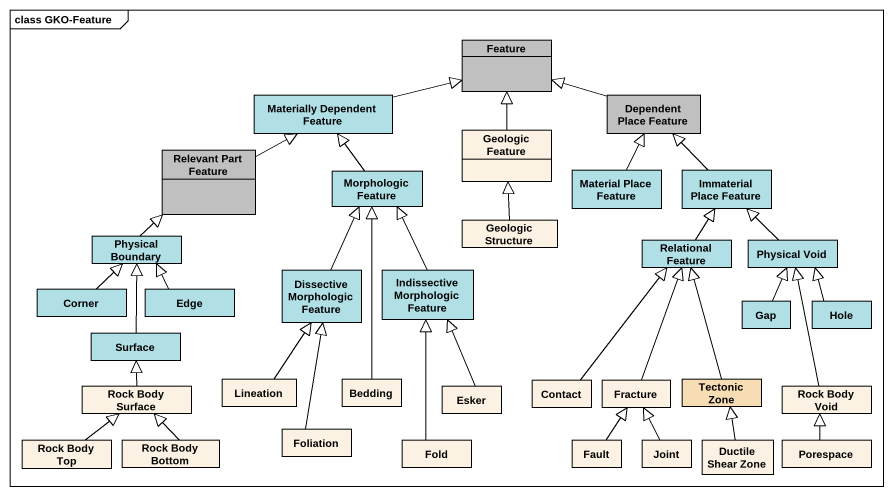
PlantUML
@startuml
mainframe class GKO-Feature
hide circle
hide empty members
class Feature #C0C0C0
class "Materially Dependent Feature" as Materially_Dependent_Feature #B0E0E6
class "Dependent Place Feature" as Dependent_Place_Feature #C0C0C0
class "Relevant Part Feature" as Relevant_Part_Feature #C0C0C0
class "Geologic Feature" as Geologic_Feature
class "Morphologic Feature" as Morphologic_Feature #B0E0E6
class "Material Place Feature" as Material_Place_Feature #B0E0E6
class "Immaterial Place Feature" as Immaterial_Place_Feature #B0E0E6
class "Physical Boundary" as Physical_Boundary #B0E0E6
class "Geologic Structure" as Geologic_Structure
class "Relational Feature" as Relational_Feature #B0E0E6
class "Physical Void" as Physical_Void #B0E0E6
class Corner #B0E0E6
class Edge #B0E0E6
class "Dissective Morphologic Feature" as Dissective_Morphologic #B0E0E6
class "Indissective Morphologic Feature" as Indissective_Morphologic #B0E0E6
class Gap #B0E0E6
class Hole #B0E0E6
class Surface #B0E0E6
class "Rock Body Surface" as Rock_Body_Surface
class Lineation
class Bedding
class Esker
class Contact
class Fracture
class "Tectonic Zone" as Tectonic_Zone #F7DDB4
class "Rock Body Void" as Rock_Body_Void
class Foliation
class "Rock Body Top" as Rock_Body_Top
class "Rock Body Bottom" as Rock_Body_Bottom
class Fold
class Fault
class Joint
class "Ductile Shear Zone" as Ductile_Shear_Zone
class Porespace
Materially_Dependent_Feature -right-|> Feature
Dependent_Place_Feature -left-|> Feature
Relevant_Part_Feature -right-|> Materially_Dependent_Feature
Geologic_Feature -up-|> Feature
Morphologic_Feature -up-|> Materially_Dependent_Feature
Material_Place_Feature -up-|> Dependent_Place_Feature
Immaterial_Place_Feature -up-|> Dependent_Place_Feature
Physical_Boundary -up-|> Relevant_Part_Feature
Geologic_Structure -up-|> Geologic_Feature
Relational_Feature -up-|> Immaterial_Place_Feature
Physical_Void -up-|> Immaterial_Place_Feature
Corner -up-|> Physical_Boundary
Edge -up-|> Physical_Boundary
Dissective_Morphologic -up-|> Morphologic_Feature
Indissective_Morphologic -up-|> Morphologic_Feature
Gap -up-|> Physical_Void
Hole -up-|> Physical_Void
Surface -up-|> Physical_Boundary
Rock_Body_Surface -up-|> Surface
Lineation -up-|> Dissective_Morphologic
Bedding -up-|> Morphologic_Feature
Esker -up-|> Indissective_Morphologic
Contact -up-|> Relational_Feature
Fracture -up-|> Relational_Feature
Tectonic_Zone -up-|> Relational_Feature
Rock_Body_Void -up-|> Physical_Void
Foliation -up-|> Dissective_Morphologic
Rock_Body_Top -up-|> Rock_Body_Surface
Rock_Body_Bottom -up-|> Rock_Body_Surface
Fold -up-|> Indissective_Morphologic
Fault -up-|> Fracture
Joint -up-|> Fracture
Ductile_Shear_Zone -up-|> Tectonic_Zone
Porespace -up-|> Rock_Body_Void
@enduml
